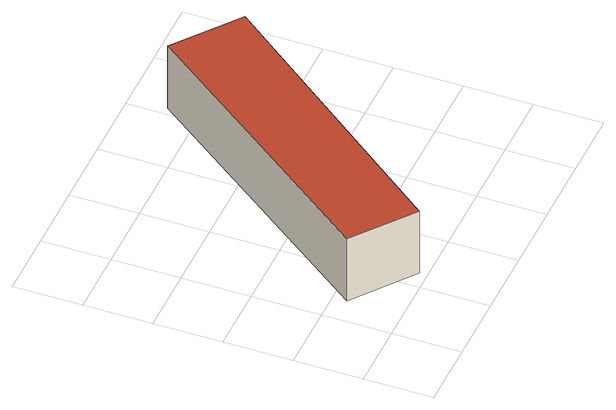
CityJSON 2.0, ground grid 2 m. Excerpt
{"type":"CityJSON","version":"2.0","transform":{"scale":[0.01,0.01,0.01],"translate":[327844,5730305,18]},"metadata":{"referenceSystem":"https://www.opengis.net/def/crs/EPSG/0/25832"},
"CityObjects":{
"building1":{"type":"Building","attributes":{"Geometrietyp2DReferenz":"3000","Gemeindeschluessel":"05170048","function":"51009_1610","roofType":"1000","measuredHeight":2.14},"geometry":[{"type":"Solid","lod":"2","boundaries":[[[[0,1,2,3]],[[4,5,1,0]],[[6,7,5,4]],[[3,2,7,6]],[[4,0,3,6]],[[1,5,7,2]]]],"semantics":{"surfaces":[{"type":"WallSurface"},{"type":"RoofSurface"},{"type":"GroundSurface"}],"values":[[0,0,0,0,1,2]]}}]}
},
"vertices":[
[814,747,283],[814,747,68],[626,893,68],[626,893,283],[255,25,283],[255,25,68],[80,160,283],[80,160,68]
]}
